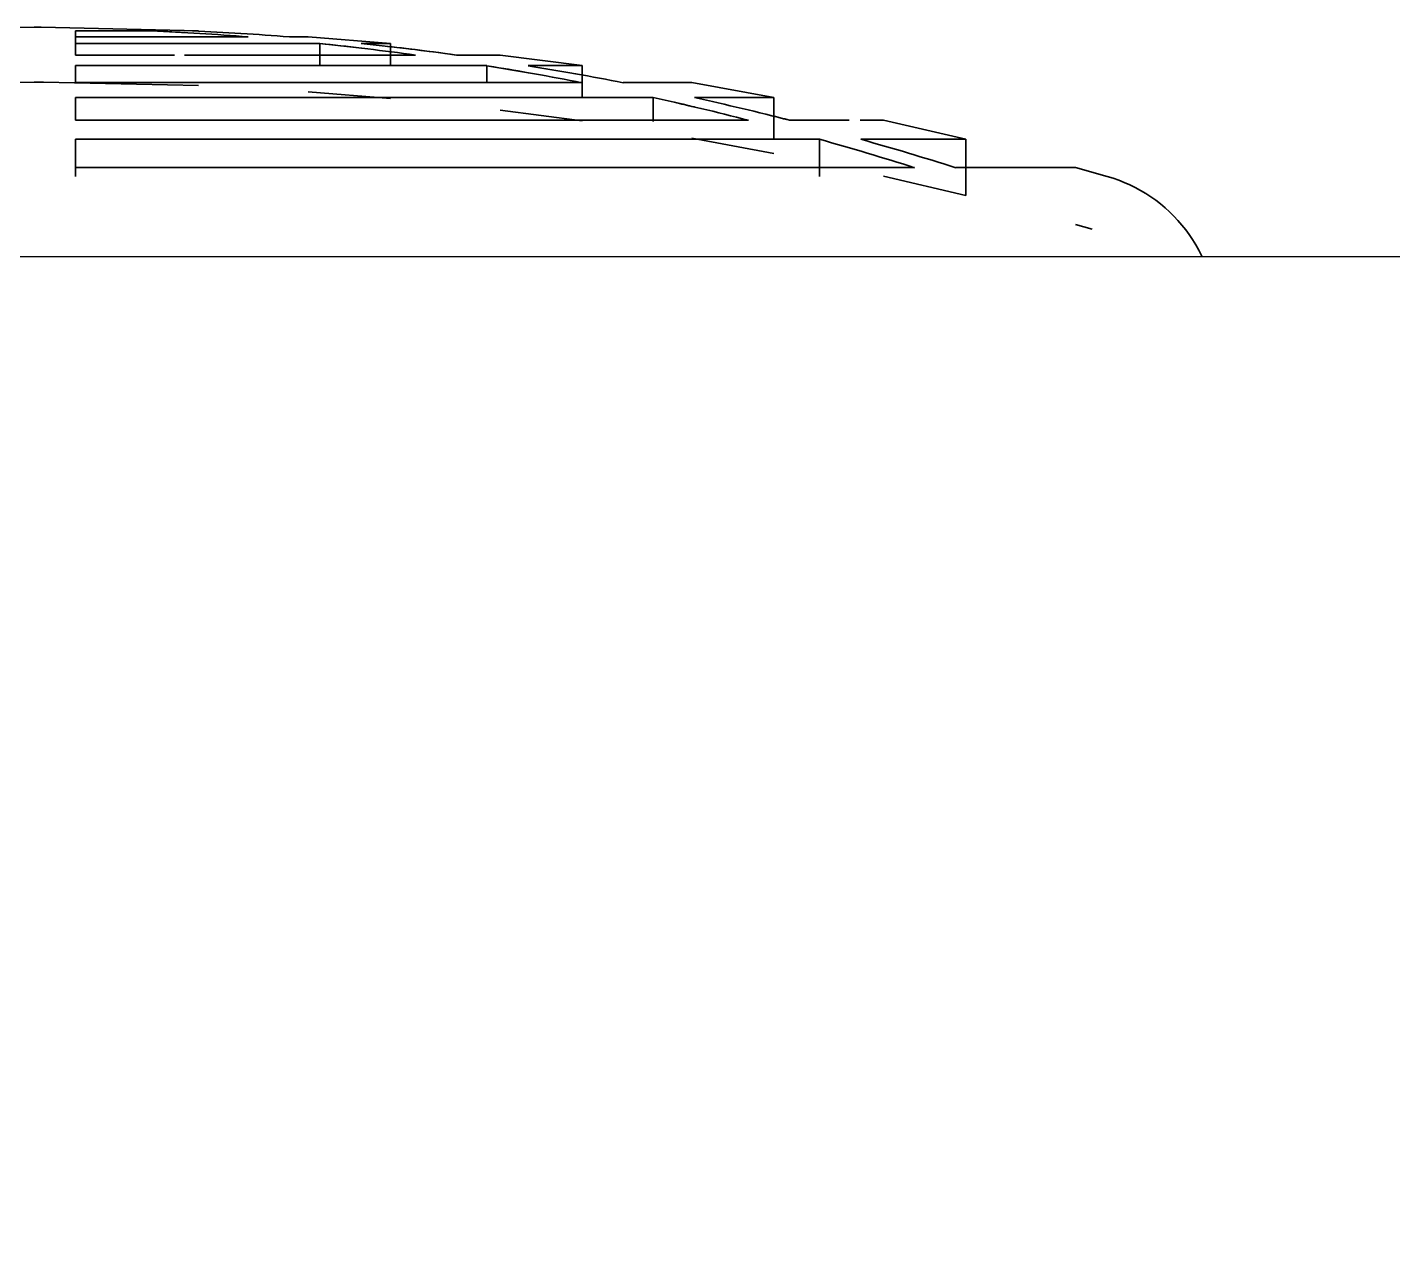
# Model space of a CAD drawing. Header units: millimetres. Extents: x -25371 to 2282244, y -90657 to 147824.
# Drawn here: x 1655029.6 to 1655130, y 2311 to 2399.8 of the extents above; entities that cross this region are included whole.
import ezdxf
from ezdxf.xclip import XClip

# ---------------------------------------------------------------- set-up
doc = ezdxf.new("R2010")
doc.units = ezdxf.units.MM
doc.header["$XCLIPFRAME"] = 0
doc.set_wipeout_variables(frame=1)
for name, color, linetype in [('000 - ESTIMATE_ASPG_MAIN_COLOR_6', 7, 'Continuous'), ('000 - ESTIMATE_ASPG_TEXT_COLOR_1', 7, 'Continuous'), ('000 - ESTIMATE_ASPG_WIPEOUT_', 7, 'Continuous')]:
    doc.layers.add(name, color=color, linetype=linetype)
doc.layers.add('A-GLAZ-CURT', color=7, linetype='Continuous', lineweight=35)
doc.layers.add('P-PIPE', color=7, linetype='Continuous', lineweight=35)
doc.styles.add('_Arial', font='arial.ttf')

# ---------------------------------------------------------------- blocks, each defined once
blk = doc.blocks.new('DPA_CP_Entrance Canopy Lower - Depth 4200-5686501-VS01 - ELEVATION 1')
at = {"layer": 'A-GLAZ-CURT', "color": 7}
for p, q in [((33367.75, 106800), (33367.75, 106950)), ((33367.75, 106950), (33457.75, 106950)), ((33457.75, 106950), (33367.75, 106950)), ((33367.75, 106950), (33367.75, 106800))]:
    blk.add_line(p, q, dxfattribs=at)
blk = doc.blocks.new('DPA_CP_Entrance Canopy Lower - Depth 4200-V89-VS01 - ELEVATION 1')
at = {"layer": 'A-GLAZ-CURT', "color": 7}
for p, q in [((33367.75, 106800), (33367.75, 106950)), ((33367.75, 106950), (33457.75, 106950)), ((33457.75, 106950), (33367.75, 106950)), ((33367.75, 106950), (33367.75, 106800))]:
    blk.add_line(p, q, dxfattribs=at)
blk = doc.blocks.new('DPA_CP_Entrance Canopy Lower - Depth 4200-V90-VS01 - ELEVATION 1')
at = {"layer": 'A-GLAZ-CURT', "color": 7}
for p, q in [((33367.75, 106800), (33367.75, 106950)), ((33367.75, 106950), (33457.75, 106950)), ((33457.75, 106950), (33367.75, 106950)), ((33367.75, 106950), (33367.75, 106800))]:
    blk.add_line(p, q, dxfattribs=at)
blk = doc.blocks.new('DPA_CP_Entrance Canopy Lower - Depth 4200-V91-VS01 - ELEVATION 1')
at = {"layer": 'A-GLAZ-CURT', "color": 7}
for p, q in [((33367.75, 106800), (33367.75, 106950)), ((33367.75, 106950), (33457.75, 106950)), ((33457.75, 106950), (33367.75, 106950)), ((33367.75, 106950), (33367.75, 106800))]:
    blk.add_line(p, q, dxfattribs=at)
blk = doc.blocks.new('DPA_CP_Entrance Canopy Lower - Depth 4200-5686556-VS01 - ELEVATION 1')
at = {"layer": 'A-GLAZ-CURT', "color": 7}
for p, q in [((33367.75, 106904.74), (33367.75, 106950)), ((33367.75, 106950), (33457.75, 106950)), ((33457.75, 106950), (33367.75, 106950)), ((33367.75, 106950), (33367.75, 106800))]:
    blk.add_line(p, q, dxfattribs=at)
blk = doc.blocks.new('ø100 RD_ - ø100 RD_-4180713-VS01 - ELEVATION 1')
at = {"layer": 'P-PIPE', "color": 7}
for p, q in [((33273.93, 106970.49), (33273.93, 106972.28)), ((33273.93, 106972.28), (33279.52, 106972.28)), ((33273.93, 106970.49), (33273.93, 106972.28)), ((33273.93, 106972.28), (33273.93, 106971.83)), ((33279.52, 106972.28), (33273.93, 106972.28)), ((33273.93, 106971.83), (33273.93, 106970.49)), ((33273.93, 106970.49), (33273.93, 106971.83)), ((33273.93, 106971.83), (33286.63, 106971.83)), ((33289.66, 106971.83), (33291.04, 106971.83)), ((33291.04, 106971.83), (33289.66, 106971.83)), ((33297.09, 106971.34), (33291.04, 106971.83)), ((33273.93, 106971.34), (33273.93, 106970.49)), ((33291.91, 106971.34), (33273.93, 106971.34)), ((33273.93, 106970.49), (33281.22, 106970.49)), ((33281.96, 106970.49), (33298.93, 106970.49)), ((33289.76, 106971.34), (33291.91, 106971.34)), ((33291.91, 106969.71), (33291.91, 106971.34)), ((33291.91, 106969.71), (33291.91, 106971.34)), ((33294.94, 106971.34), (33297.09, 106971.34)), ((33297.09, 106971.34), (33294.94, 106971.34)), ((33297.09, 106969.71), (33297.09, 106971.34)), ((33301.96, 106970.49), (33305.15, 106970.49)), ((33305.15, 106970.49), (33301.96, 106970.49)), ((33311.19, 106969.71), (33305.15, 106970.49)), ((33273.93, 106969.71), (33273.93, 106968.46)), ((33273.93, 106968.46), (33273.93, 106969.71)), ((33273.93, 106969.71), (33273.93, 106968.46)), ((33273.93, 106968.46), (33273.93, 106969.71)), ((33273.93, 106968.46), (33273.93, 106969.71)), ((33273.93, 106968.46), (33273.93, 106969.71)), ((33273.93, 106968.46), (33273.93, 106969.71)), ((33273.93, 106968.46), (33273.93, 106969.71)), ((33273.93, 106968.46), (33273.93, 106969.71)), ((33273.93, 106968.46), (33273.93, 106969.71)), ((33273.93, 106969.71), (33273.93, 106968.46)), ((33304.18, 106969.71), (33273.93, 106969.71)), ((33304.18, 106968.43), (33304.18, 106969.71)), ((33307.21, 106969.71), (33311.19, 106969.71)), ((33311.19, 106969.71), (33307.21, 106969.71)), ((33311.19, 106967.37), (33311.19, 106969.71)), ((33273.93, 106968.46), (33311.17, 106968.46)), ((33314.21, 106968.46), (33319.25, 106968.46)), ((33319.25, 106968.46), (33314.21, 106968.46)), ((33325.29, 106967.37), (33319.25, 106968.46)), ((33297.09, 106967.29), (33291.04, 106967.79)), ((33273.93, 106965.7), (33273.93, 106967.37)), ((33273.93, 106965.7), (33273.93, 106967.37)), ((33273.93, 106965.7), (33273.93, 106967.37)), ((33273.93, 106967.37), (33273.93, 106965.7)), ((33316.42, 106967.37), (33273.93, 106967.37)), ((33316.42, 106965.59), (33316.42, 106967.37)), ((33319.45, 106967.37), (33325.29, 106967.37)), ((33325.29, 106967.37), (33319.45, 106967.37)), ((33325.29, 106964.3), (33325.29, 106967.37)), ((33273.93, 106965.7), (33323.41, 106965.7)), ((33311.19, 106965.64), (33305.15, 106966.44)), ((33326.44, 106965.7), (33330.83, 106965.7)), ((33330.83, 106965.7), (33326.44, 106965.7)), ((33333.35, 106965.7), (33331.63, 106965.7)), ((33331.64, 106965.7), (33333.35, 106965.7)), ((33339.4, 106964.3), (33333.35, 106965.7)), ((33273.93, 106961.57), (33273.93, 106964.3)), ((33273.93, 106961.56), (33273.93, 106964.3)), ((33273.93, 106964.3), (33273.93, 106962.21)), ((33328.65, 106964.3), (33273.93, 106964.3)), ((33325.29, 106963.26), (33319.25, 106964.37)), ((33328.65, 106961.56), (33328.65, 106964.3)), ((33339.4, 106964.3), (33331.68, 106964.3)), ((33333.31, 106964.3), (33339.4, 106964.3)), ((33339.4, 106960.15), (33339.4, 106964.3)), ((33273.93, 106963.26), (33273.93, 106961.57)), ((33273.93, 106961.57), (33273.93, 106963.26)), ((33273.93, 106962.21), (33335.63, 106962.21)), ((33339.4, 106960.15), (33333.35, 106961.57)), ((33338.66, 106962.21), (33347.46, 106962.21)), ((33347.46, 106962.21), (33339.15, 106962.21)), ((33349.78, 106961.56), (33347.46, 106962.21)), ((33348.69, 106957.68), (33347.46, 106958.03)), ((33357.68, 106952.88), (33357.61, 106953.2)), ((33331.42, 106926.29), (33328.03, 106948.45)), ((33290.58, 106948.35), (33289.86, 106948.35)), ((33305.13, 106948.35), (33303.72, 106948.35)), ((33318.64, 106948.35), (33316.57, 106948.35)), ((33330.69, 106948.35), (33328.04, 106948.35)), ((33340.94, 106948.35), (33337.78, 106948.35)), ((33349.05, 106948.35), (33345.48, 106948.35)), ((33349.05, 106948.35), (33347.81, 106948.35)), ((33354.79, 106948.35), (33351.69, 106948.35)), ((33353.92, 106948.35), (33352.34, 106948.35)), ((33357.98, 106948.35), (33356.4, 106948.35)), ((33357.98, 106948.35), (33356.4, 106948.35)), ((33334.98, 106903.02), (33331.5, 106925.74)), ((33177.11, 106903.02), (33270.9, 106903.02)), ((33270.9, 106903.02), (33265.27, 106903.02)), ((33265.36, 106903.02), (33270.9, 106903.02)), ((33270.9, 106903.02), (33265.36, 106903.02)), ((33276.44, 106903.02), (33270.9, 106903.02)), ((33270.9, 106903.02), (33276.44, 106903.02)), ((33270.9, 106903.02), (33366.7, 106903.02)), ((33276.53, 106903.02), (33270.9, 106903.02)), ((33276.44, 106903.02), (33281.92, 106903.02)), ((33292.52, 106903.02), (33281.92, 106903.02)), ((33281.92, 106903.02), (33292.52, 106903.02)), ((33292.7, 106903.02), (33282.08, 106903.02)), ((33293.24, 106903.02), (33298.94, 106903.02)), ((33298.94, 106903.02), (33297.53, 106903.02)), ((33297.53, 106903.02), (33298.94, 106903.02)), ((33307.94, 106903.02), (33297.53, 106903.02)), ((33297.53, 106903.02), (33307.94, 106903.02)), ((33298.94, 106903.02), (33297.53, 106903.02)), ((33308.3, 106903.02), (33297.65, 106903.02)), ((33307.94, 106903.02), (33309.35, 106903.02)), ((33309.35, 106903.02), (33314.71, 106903.02)), ((33314.71, 106903.02), (33312.65, 106903.02)), ((33312.65, 106903.02), (33314.71, 106903.02)), ((33322.24, 106903.02), (33312.65, 106903.02)), ((33312.65, 106903.02), (33322.24, 106903.02)), ((33314.71, 106903.02), (33312.65, 106903.02)), ((33322.72, 106903.02), (33313.16, 106903.02)), ((33322.24, 106903.02), (33324.31, 106903.02)), ((33324.31, 106903.02), (33329.14, 106903.02)), ((33329.14, 106903.02), (33326.49, 106903.02)), ((33326.49, 106903.02), (33329.14, 106903.02)), ((33330.84, 106903.02), (33326.49, 106903.02)), ((33326.49, 106903.02), (33330.84, 106903.02)), ((33329.14, 106903.02), (33326.75, 106903.02)), ((33335.56, 106903.02), (33326.76, 106903.02)), ((33334.98, 106903.02), (33331.43, 106903.02)), ((33331.43, 106903.02), (33334.98, 106903.02)), ((33334.98, 106903.02), (33337.63, 106903.02)), ((33337.63, 106903.02), (33341.81, 106903.02)), ((33341.81, 106903.02), (33338.65, 106903.02)), ((33338.65, 106903.02), (33341.81, 106903.02)), ((33345.77, 106903.02), (33338.65, 106903.02)), ((33338.65, 106903.02), (33345.77, 106903.02)), ((33346.52, 106903.02), (33339.47, 106903.02)), ((33341.81, 106903.02), (33339.75, 106903.02)), ((33345.77, 106903.02), (33348.93, 106903.02)), ((33352.32, 106903.02), (33348.75, 106903.02)), ((33348.75, 106903.02), (33352.32, 106903.02)), ((33354.29, 106903.02), (33348.75, 106903.02)), ((33348.75, 106903.02), (33354.29, 106903.02)), ((33352.32, 106903.02), (33348.93, 106903.02)), ((33348.93, 106903.02), (33352.32, 106903.02)), ((33354.79, 106903.02), (33349.24, 106903.02)), ((33354.29, 106903.02), (33357.86, 106903.02)), ((33360.36, 106903.02), (33356.48, 106903.02)), ((33357.86, 106903.02), (33356.48, 106903.02)), ((33356.48, 106903.02), (33360.27, 106903.02)), ((33360.27, 106903.02), (33356.48, 106903.02)), ((33356.48, 106903.02), (33360.27, 106903.02)), ((33361.37, 106903.02), (33357.37, 106903.02)), ((33359.15, 106903.02), (33357.86, 106903.02)), ((33357.86, 106903.02), (33360.36, 106903.02)), ((33360.27, 106903.02), (33364.15, 106903.02)), ((33363.54, 106903.02), (33361.61, 106903.02)), ((33361.61, 106903.02), (33363.54, 106903.02)), ((33365.68, 106903.02), (33361.61, 106903.02)), ((33364.31, 106903.02), (33362.63, 106903.02)), ((33363.54, 106903.02), (33367.6, 106903.02)), ((33363.99, 106903.02), (33365.68, 106903.02)), ((33367.6, 106903.02), (33363.99, 106903.02)), ((33363.99, 106903.02), (33367.75, 106903.02)), ((33367.75, 106903.02), (33363.99, 106903.02)), ((33366.7, 106903.02), (33364.68, 106903.02)), ((33270.9, 106900), (33177.32, 106900)), ((33177.32, 106900), (33270.9, 106900)), ((33270.9, 106900), (33182.9, 106900)), ((33182.9, 106900), (33270.9, 106900)), ((33270.9, 106900), (33367.87, 106900)), ((33367.87, 106900), (33270.9, 106900)), ((33270.9, 106900), (33368.6, 106900)), ((33368.6, 106900), (33270.9, 106900)), ((33270.9, 106900), (33270.9, 106900)), ((33270.9, 106900), (33366.7, 106900)), ((33366.7, 106900), (33270.9, 106900)), ((33270.9, 106900), (33364.48, 106900)), ((33364.48, 106900), (33270.9, 106900)), ((33270.9, 106900), (33270.9, 106900)), ((33270.9, 106894.96), (33368, 106894.96)), ((33368, 106894.96), (33270.9, 106894.96)), ((33270.9, 106894.96), (33270.9, 106894.96)), ((33270.9, 106894.96), (33368.6, 106894.96)), ((33368.6, 106894.96), (33270.9, 106894.96)), ((33270.9, 106894.96), (33270.9, 106894.96)), ((33270.9, 106894.96), (33270.9, 106894.96)), ((33270.9, 106894.96), (33270.9, 106894.96))]:
    blk.add_line(p, q, dxfattribs=at)
at = {"layer": 'P-PIPE', "color": 7, "flags": 128}
for points in [[(33270.9, 106972.53), (33259.34, 106972.3), (33258.81, 106972.28)], [(33282.99, 106972.28), (33271.42, 106972.53), (33270.9, 106972.53)], [(33270.9, 106968.5), (33259.5, 106968.27), (33258.81, 106968.24)], [(33282.99, 106968.24), (33271.59, 106968.5), (33270.9, 106968.5)], [(33349.79, 106961.56), (33350.22, 106961.43), (33350.64, 106961.28), (33351.05, 106961.12), (33351.45, 106960.94), (33351.85, 106960.74), (33352.24, 106960.53), (33352.62, 106960.31), (33352.99, 106960.06), (33353.36, 106959.81), (33353.71, 106959.54), (33354.05, 106959.25), (33354.38, 106958.95), (33354.69, 106958.64), (33354.99, 106958.32), (33355.29, 106957.99), (33355.56, 106957.64), (33355.82, 106957.28), (33356.07, 106956.92), (33356.31, 106956.54), (33356.52, 106956.15), (33356.73, 106955.76), (33356.91, 106955.36), (33357.08, 106954.95), (33357.24, 106954.53), (33357.37, 106954.11), (33357.49, 106953.68), (33357.6, 106953.25), (33357.61, 106953.2)], [(33275.43, 106948.45), (33275.93, 106925.74), (33276.44, 106903.02)], [(33276.44, 106903.02), (33275.93, 106925.74), (33275.43, 106948.45)], [(33281.65, 106948.45), (33281.98, 106925.74), (33282.32, 106903.02)], [(33292.52, 106903.02), (33291.19, 106925.74), (33289.86, 106948.45)], [(33296.6, 106948.45), (33297.77, 106925.74), (33298.94, 106903.02)], [(33307.94, 106903.02), (33305.83, 106925.74), (33303.71, 106948.45)], [(33310.77, 106948.45), (33312.74, 106925.74), (33314.71, 106903.02)], [(33322.24, 106903.02), (33319.4, 106925.74), (33316.56, 106948.45)], [(33323.74, 106948.45), (33326.44, 106925.74), (33329.14, 106903.02)], [(33335.09, 106948.45), (33338.45, 106925.74), (33341.81, 106903.02)], [(33345.77, 106903.02), (33341.77, 106925.74), (33337.76, 106948.45)], [(33344.5, 106948.45), (33348.41, 106925.74), (33352.32, 106903.02)], [(33354.29, 106903.02), (33349.87, 106925.74), (33345.46, 106948.45)], [(33351.67, 106948.45), (33356.01, 106925.74), (33360.36, 106903.02)], [(33356.38, 106948.45), (33361.03, 106925.74), (33365.68, 106903.02)], [(33358.5, 106948.45), (33363.31, 106925.74), (33367.75, 106904.74)], [(33275.43, 106948.35), (33275.93, 106925.69), (33276.44, 106903.02)], [(33276.44, 106903.02), (33275.93, 106925.69), (33275.43, 106948.35)], [(33282.32, 106903.02), (33281.99, 106925.69), (33281.65, 106948.35)], [(33289.86, 106948.35), (33291.19, 106925.69), (33292.52, 106903.02)], [(33293.24, 106903.02), (33291.91, 106925.69), (33290.58, 106948.35)], [(33298.94, 106903.02), (33297.77, 106925.69), (33296.61, 106948.35)], [(33303.72, 106948.35), (33305.83, 106925.69), (33307.94, 106903.02)], [(33309.35, 106903.02), (33307.24, 106925.69), (33305.13, 106948.35)], [(33314.71, 106903.02), (33312.75, 106925.69), (33310.78, 106948.35)], [(33316.57, 106948.35), (33319.41, 106925.69), (33322.24, 106903.02)], [(33324.31, 106903.02), (33321.47, 106925.69), (33318.64, 106948.35)], [(33329.14, 106903.02), (33326.45, 106925.69), (33323.75, 106948.35)], [(33328.04, 106948.35), (33331.51, 106925.69), (33334.98, 106903.02)], [(33337.63, 106903.02), (33334.16, 106925.69), (33330.69, 106948.35)], [(33341.81, 106903.02), (33338.46, 106925.69), (33335.11, 106948.35)], [(33337.78, 106948.35), (33341.77, 106925.69), (33345.77, 106903.02)], [(33348.93, 106903.02), (33344.93, 106925.69), (33340.94, 106948.35)], [(33352.32, 106903.02), (33348.42, 106925.69), (33344.52, 106948.35)], [(33345.48, 106948.35), (33349.88, 106925.69), (33354.29, 106903.02)], [(33357.86, 106903.02), (33353.46, 106925.69), (33349.05, 106948.35)], [(33364.15, 106903.02), (33359.47, 106925.69), (33354.79, 106948.35)], [(33367.6, 106903.02), (33362.79, 106925.69), (33357.98, 106948.35)], [(33367.75, 106904.74), (33363.32, 106925.69), (33358.52, 106948.35)]]:
    blk.add_lwpolyline(points, dxfattribs=at)
at = {"layer": 'P-PIPE', "color": 7}
for centre, start_param, end_param in [((33269.38, 106683.42), 6.233073, 6.242695), ((33269.38, 106683.42), 6.214233, 6.242695), ((33272.41, 106683.42), 6.214233, 6.242695), ((33272.41, 106683.42), 6.214233, 6.242695), ((33269.38, 106683.42), 6.180914, 6.193074), ((33269.38, 106683.42), 6.164901, 6.193074), ((33272.41, 106683.42), 6.164901, 6.193074), ((33272.41, 106683.42), 6.164901, 6.186634), ((33269.38, 106683.42), 6.115472, 6.143748), ((33269.38, 106683.42), 6.131514, 6.143095), ((33272.41, 106683.42), 6.115472, 6.143748), ((33272.41, 106683.42), 6.115472, 6.12961), ((33269.38, 106683.42), 6.065689, 6.094191), ((33269.38, 106683.42), 6.081851, 6.087863), ((33272.41, 106683.42), 6.065689, 6.094191), ((33272.41, 106683.42), 6.065689, 6.071327), ((33269.38, 106683.42), 6.01538, 6.044202), ((33272.41, 106683.42), 6.01538, 6.044202)]:
    blk.add_ellipse(centre, major_axis=(0, 289.09), ratio=0.866025, start_param=start_param, end_param=end_param, dxfattribs=at)
for points, knots in [([(33270.9, 106952.89), (33270.22, 106952.89), (33268.87, 106952.58), (33267.39, 106951.41), (33266.56, 106949.94), (33266.38, 106948.95), (33266.37, 106948.45)], [0, 0, 0, 0, 0.285714, 0.571429, 0.785714, 1, 1, 1, 1]), ([(33275.43, 106948.35), (33275.43, 106948.69), (33275.36, 106949.36), (33274.91, 106950.64), (33273.95, 106951.87), (33272.44, 106952.71), (33271.41, 106952.89), (33270.9, 106952.89)], [0, 0, 0, 0, 0.142857, 0.285714, 0.571429, 0.785714, 1, 1, 1, 1]), ([(33271.9, 106952.77), (33272.23, 106952.7), (33273.19, 106952.37), (33274, 106951.73), (33274.42, 106951.21)], [0.1428571, 0.1428571, 0.1428571, 0.1428571, 0.2857143, 0.5714286, 0.5714286, 0.5714286, 0.5714286]), ([(33290.58, 106948.35), (33290.56, 106948.87), (33290.35, 106949.91), (33289.53, 106951.29), (33288.31, 106952.33), (33286.81, 106952.9), (33285.22, 106952.92), (33283.5, 106952.29), (33282.02, 106950.78), (33281.63, 106949.23), (33281.65, 106948.45)], [0, 0, 0, 0, 0.111111, 0.222222, 0.333333, 0.444444, 0.555556, 0.666667, 0.833333, 1, 1, 1, 1]), ([(33286.91, 106952.78), (33287.35, 106952.69), (33288.28, 106952.34), (33289.05, 106951.71), (33289.4, 106951.31)], [0.5711045, 0.5711045, 0.5711045, 0.5711045, 0.6666667, 0.7777778, 0.7777778, 0.7777778, 0.7777778]), ([(33305.13, 106948.35), (33305.09, 106948.87), (33304.85, 106949.91), (33304.03, 106951.29), (33302.83, 106952.33), (33301.38, 106952.9), (33299.87, 106952.92), (33298.24, 106952.29), (33296.87, 106950.78), (33296.56, 106949.23), (33296.6, 106948.45)], [0, 0, 0, 0, 0.111111, 0.222222, 0.333333, 0.444444, 0.555556, 0.666667, 0.833333, 1, 1, 1, 1]), ([(33318.64, 106948.35), (33318.58, 106948.87), (33318.32, 106949.91), (33317.52, 106951.29), (33316.38, 106952.33), (33315.03, 106952.9), (33313.63, 106952.92), (33312.15, 106952.29), (33310.94, 106950.78), (33310.7, 106949.23), (33310.77, 106948.45)], [0, 0, 0, 0, 0.111111, 0.222222, 0.333333, 0.444444, 0.555556, 0.666667, 0.833333, 1, 1, 1, 1]), ([(33330.69, 106948.35), (33330.62, 106948.87), (33330.35, 106949.91), (33329.59, 106951.29), (33328.54, 106952.33), (33327.33, 106952.9), (33326.1, 106952.92), (33324.8, 106952.29), (33323.79, 106950.78), (33323.64, 106949.23), (33323.74, 106948.45)], [0, 0, 0, 0, 0.111111, 0.222222, 0.333333, 0.444444, 0.555556, 0.666667, 0.833333, 1, 1, 1, 1]), ([(33340.94, 106948.35), (33340.85, 106948.87), (33340.58, 106949.91), (33339.88, 106951.29), (33338.96, 106952.33), (33337.92, 106952.9), (33336.89, 106952.92), (33335.82, 106952.29), (33335.03, 106950.78), (33334.97, 106949.23), (33335.09, 106948.45)], [0, 0, 0, 0, 0.111111, 0.222222, 0.333333, 0.444444, 0.555556, 0.666667, 0.833333, 1, 1, 1, 1]), ([(33349.05, 106948.35), (33348.95, 106948.87), (33348.68, 106949.91), (33348.07, 106951.29), (33347.31, 106952.33), (33346.48, 106952.9), (33345.67, 106952.92), (33344.87, 106952.29), (33344.32, 106950.78), (33344.36, 106949.23), (33344.5, 106948.45)], [0, 0, 0, 0, 0.111111, 0.222222, 0.333333, 0.444444, 0.555556, 0.666667, 0.833333, 1, 1, 1, 1]), ([(33354.79, 106948.35), (33354.68, 106948.87), (33354.43, 106949.91), (33353.92, 106951.29), (33353.33, 106952.33), (33352.73, 106952.9), (33352.18, 106952.92), (33351.67, 106952.29), (33351.39, 106950.78), (33351.51, 106949.23), (33351.67, 106948.45)], [0, 0, 0, 0, 0.111111, 0.222222, 0.333333, 0.444444, 0.555556, 0.666667, 0.833333, 1, 1, 1, 1]), ([(33352.44, 106952.89), (33352.53, 106952.89), (33352.8, 106952.82), (33353.09, 106952.56), (33353.29, 106952.3)], [0.5036602, 0.5036602, 0.5036602, 0.5036602, 0.5555556, 0.6666667, 0.6666667, 0.6666667, 0.6666667]), ([(33357.98, 106948.35), (33357.87, 106948.87), (33357.63, 106949.91), (33357.24, 106951.29), (33356.86, 106952.33), (33356.5, 106952.9), (33356.22, 106952.92), (33356.01, 106952.29), (33356, 106950.78), (33356.22, 106949.23), (33356.38, 106948.45)], [0, 0, 0, 0, 0.111111, 0.222222, 0.333333, 0.444444, 0.555556, 0.666667, 0.833333, 1, 1, 1, 1]), ([(33358.52, 106948.35), (33358.41, 106948.87), (33358.2, 106949.91), (33357.94, 106951.29), (33357.77, 106952.33), (33357.69, 106952.81), (33357.68, 106952.89), (33357.68, 106952.89)], [0, 0, 0, 0, 0.1111111, 0.2222222, 0.3333333, 0.4444444, 0.503621, 0.503621, 0.503621, 0.503621]), ([(33357.68, 106952.89), (33357.68, 106952.89), (33357.69, 106952.82), (33357.77, 106952.29), (33358.03, 106950.78), (33358.33, 106949.23), (33358.5, 106948.45)], [0.5036602, 0.5036602, 0.5036602, 0.5036602, 0.5555556, 0.6666667, 0.8333333, 1, 1, 1, 1]), ([(33287.35, 106952.36), (33287.93, 106952.05), (33288.84, 106951.29), (33289.65, 106949.82), (33289.84, 106948.84), (33289.86, 106948.35)], [0, 0, 0, 0, 0.4, 0.7, 1, 1, 1, 1]), ([(33289.86, 106948.45), (33289.84, 106948.77), (33289.73, 106949.41), (33289.27, 106950.62), (33288.45, 106951.66), (33287.64, 106952.21), (33287.35, 106952.36)], [0, 0, 0, 0, 0.2, 0.4, 0.8, 1, 1, 1, 1]), ([(33301.19, 106952.36), (33301.75, 106952.05), (33302.64, 106951.29), (33303.46, 106949.82), (33303.68, 106948.84), (33303.72, 106948.35)], [0, 0, 0, 0, 0.4, 0.7, 1, 1, 1, 1]), ([(33303.71, 106948.45), (33303.68, 106948.77), (33303.56, 106949.41), (33303.08, 106950.62), (33302.26, 106951.66), (33301.46, 106952.21), (33301.19, 106952.36)], [0, 0, 0, 0, 0.2, 0.4, 0.8, 1, 1, 1, 1]), ([(33314.1, 106952.36), (33314.63, 106952.05), (33315.48, 106951.29), (33316.28, 106949.82), (33316.52, 106948.84), (33316.57, 106948.35)], [0, 0, 0, 0, 0.4, 0.7, 1, 1, 1, 1]), ([(33316.56, 106948.45), (33316.52, 106948.77), (33316.39, 106949.41), (33315.9, 106950.62), (33315.11, 106951.66), (33314.36, 106952.21), (33314.1, 106952.36)], [0, 0, 0, 0, 0.2, 0.4, 0.8, 1, 1, 1, 1]), ([(33339.79, 106951.31), (33339.92, 106951.11), (33340.44, 106950.26), (33340.78, 106949.23), (33340.92, 106948.45)], [0.7777778, 0.7777778, 0.7777778, 0.7777778, 0.8333333, 1, 1, 1, 1]), ([(33274.96, 106950.37), (33275.03, 106950.22), (33275.29, 106949.61), (33275.42, 106948.95), (33275.43, 106948.45)], [0.7142857, 0.7142857, 0.7142857, 0.7142857, 0.7857143, 1, 1, 1, 1]), ([(33275.01, 106950.25), (33275.08, 106950.1), (33275.32, 106949.49), (33275.43, 106948.84), (33275.43, 106948.35)], [0.6, 0.6, 0.6, 0.6, 0.7, 1, 1, 1, 1]), ([(33337.22, 106950.25), (33337.28, 106950.1), (33337.53, 106949.49), (33337.69, 106948.84), (33337.78, 106948.35)], [0.6, 0.6, 0.6, 0.6, 0.7, 1, 1, 1, 1]), ([(33344.94, 106950.25), (33345, 106950.1), (33345.22, 106949.49), (33345.39, 106948.84), (33345.48, 106948.35)], [0.6, 0.6, 0.6, 0.6, 0.7, 1, 1, 1, 1]), ([(33347.59, 106950.25), (33347.6, 106950.1), (33347.62, 106949.49), (33347.71, 106948.84), (33347.81, 106948.35)], [0.6, 0.6, 0.6, 0.6, 0.7, 1, 1, 1, 1]), ([(33353.47, 106950.25), (33353.51, 106950.1), (33353.66, 106949.49), (33353.81, 106948.84), (33353.92, 106948.35)], [0.6, 0.6, 0.6, 0.6, 0.7, 1, 1, 1, 1])]:
    blk.add_open_spline(points, degree=3, knots=knots, dxfattribs=at)
for points in [[(33268.78, 106952.36), (33269.1, 106952.53), (33269.79, 106952.8), (33270.53, 106952.89), (33270.9, 106952.89)], [(33270.9, 106952.89), (33270.53, 106952.89), (33269.8, 106952.8), (33269.11, 106952.53), (33268.78, 106952.36)], [(33270.9, 106952.89), (33271.26, 106952.89), (33272, 106952.8), (33272.69, 106952.53), (33273.01, 106952.36)], [(33273.01, 106952.36), (33272.69, 106952.53), (33272, 106952.8), (33271.27, 106952.89), (33270.9, 106952.89)], [(33281.65, 106948.35), (33281.63, 106948.87), (33281.77, 106949.91), (33282.49, 106951.29), (33283.66, 106952.33), (33284.63, 106952.71), (33285.14, 106952.81)], [(33283.18, 106952.36), (33283.49, 106952.53), (33284.17, 106952.8), (33284.88, 106952.89), (33285.25, 106952.89)], [(33285.25, 106952.89), (33284.89, 106952.89), (33284.17, 106952.8), (33283.49, 106952.53), (33283.18, 106952.36)], [(33285.25, 106952.89), (33285.61, 106952.89), (33286.34, 106952.8), (33287.03, 106952.53), (33287.35, 106952.36)], [(33287.35, 106952.36), (33287.03, 106952.53), (33286.34, 106952.8), (33285.61, 106952.89), (33285.25, 106952.89)], [(33298.15, 106952.75), (33298.47, 106952.84), (33298.82, 106952.89), (33299.16, 106952.89)], [(33299.16, 106952.89), (33298.82, 106952.89), (33298.48, 106952.84), (33298.15, 106952.75)], [(33298.44, 106952.25), (33298.85, 106952.52), (33299.31, 106952.71), (33299.79, 106952.81)], [(33299.16, 106952.89), (33299.51, 106952.89), (33300.21, 106952.8), (33300.87, 106952.53), (33301.19, 106952.36)], [(33301.19, 106952.36), (33300.87, 106952.53), (33300.21, 106952.8), (33299.51, 106952.89), (33299.16, 106952.89)], [(33301.27, 106952.83), (33301.77, 106952.74), (33302.25, 106952.56), (33302.7, 106952.3)], [(33310.44, 106952.36), (33310.7, 106952.53), (33311.27, 106952.8), (33311.9, 106952.89), (33312.22, 106952.89)], [(33312.22, 106952.89), (33311.9, 106952.89), (33311.27, 106952.8), (33310.7, 106952.53), (33310.44, 106952.36)], [(33312.22, 106952.89), (33312.53, 106952.89), (33313.18, 106952.8), (33313.81, 106952.53), (33314.1, 106952.36)], [(33314.1, 106952.36), (33313.81, 106952.53), (33313.18, 106952.8), (33312.53, 106952.89), (33312.22, 106952.89)], [(33312.34, 106952.25), (33312.71, 106952.52), (33313.12, 106952.71), (33313.57, 106952.81)], [(33314.93, 106952.83), (33315.39, 106952.74), (33315.84, 106952.56), (33316.26, 106952.3)], [(33322.46, 106952.36), (33322.69, 106952.53), (33323.19, 106952.8), (33323.73, 106952.89), (33324.02, 106952.89)], [(33324.02, 106952.89), (33323.73, 106952.89), (33323.19, 106952.8), (33322.69, 106952.53), (33322.46, 106952.36)], [(33324.02, 106952.89), (33324.3, 106952.89), (33324.88, 106952.8), (33325.44, 106952.53), (33325.7, 106952.36)], [(33325.7, 106952.36), (33325.44, 106952.53), (33324.88, 106952.8), (33324.3, 106952.89), (33324.02, 106952.89)], [(33324.97, 106952.25), (33325.29, 106952.52), (33325.65, 106952.71), (33326.04, 106952.81)], [(33327.25, 106952.83), (33327.66, 106952.74), (33328.06, 106952.56), (33328.44, 106952.3)], [(33334.2, 106952.89), (33334.44, 106952.89), (33334.93, 106952.8), (33335.41, 106952.53), (33335.64, 106952.36)], [(33335.64, 106952.36), (33335.41, 106952.53), (33334.93, 106952.8), (33334.44, 106952.89), (33334.2, 106952.89)], [(33335.97, 106952.25), (33336.22, 106952.52), (33336.52, 106952.71), (33336.84, 106952.81)], [(33337.85, 106952.83), (33338.2, 106952.74), (33338.55, 106952.56), (33338.88, 106952.3)], [(33343.04, 106952.75), (33343.23, 106952.66), (33343.42, 106952.53), (33343.61, 106952.36)], [(33343.61, 106952.36), (33343.42, 106952.53), (33343.23, 106952.66), (33343.04, 106952.75)], [(33344.98, 106952.25), (33345.17, 106952.52), (33345.39, 106952.71), (33345.64, 106952.81)], [(33346.43, 106952.83), (33346.7, 106952.74), (33346.98, 106952.56), (33347.24, 106952.3)], [(33351.75, 106952.25), (33351.86, 106952.52), (33352, 106952.71), (33352.17, 106952.81)], [(33352.28, 106952.89), (33352.22, 106952.89), (33352.11, 106952.8), (33352.04, 106952.53), (33352.02, 106952.36)], [(33352.02, 106952.36), (33352.04, 106952.53), (33352.11, 106952.8), (33352.22, 106952.89), (33352.28, 106952.89)], [(33352.75, 106952.36), (33352.66, 106952.53), (33352.5, 106952.8), (33352.34, 106952.89), (33352.28, 106952.89)], [(33352.28, 106952.89), (33352.34, 106952.89), (33352.5, 106952.8), (33352.66, 106952.53), (33352.75, 106952.36)], [(33353.64, 106952.36), (33353.61, 106952.53), (33353.56, 106952.8), (33353.54, 106952.89), (33353.54, 106952.89)], [(33353.54, 106952.89), (33353.54, 106952.89), (33353.56, 106952.8), (33353.61, 106952.53), (33353.64, 106952.36)], [(33356.06, 106952.25), (33356.09, 106952.52), (33356.21, 106952.9), (33356.48, 106952.92), (33356.71, 106952.56), (33356.84, 106952.3)], [(33273.01, 106952.36), (33273.6, 106952.05), (33274.11, 106951.61), (33274.51, 106951.09)], [(33274.49, 106951.12), (33274.29, 106951.38), (33273.84, 106951.85), (33273.3, 106952.21), (33273.01, 106952.36)], [(33283.18, 106952.36), (33282.61, 106952.05), (33282.12, 106951.61), (33281.75, 106951.09)], [(33281.77, 106951.12), (33281.95, 106951.38), (33282.38, 106951.85), (33282.9, 106952.21), (33283.18, 106952.36)], [(33296.47, 106951.81), (33296.25, 106951.59), (33296.05, 106951.35), (33295.88, 106951.09)], [(33295.9, 106951.12), (33296.07, 106951.38), (33296.26, 106951.61), (33296.48, 106951.82)], [(33325.7, 106952.36), (33326.19, 106952.05), (33326.63, 106951.61), (33326.99, 106951.09)], [(33326.97, 106951.12), (33326.79, 106951.38), (33326.39, 106951.85), (33325.94, 106952.21), (33325.7, 106952.36)], [(33335.64, 106952.36), (33336.06, 106952.05), (33336.44, 106951.61), (33336.77, 106951.09)], [(33336.75, 106951.12), (33336.59, 106951.38), (33336.24, 106951.85), (33335.85, 106952.21), (33335.64, 106952.36)], [(33343.61, 106952.36), (33343.95, 106952.05), (33344.27, 106951.61), (33344.55, 106951.09)], [(33344.53, 106951.12), (33344.4, 106951.38), (33344.1, 106951.85), (33343.78, 106952.21), (33343.61, 106952.36)], [(33353.73, 106951.82), (33353.7, 106952.03), (33353.67, 106952.21), (33353.64, 106952.36)], [(33353.64, 106952.36), (33353.67, 106952.21), (33353.7, 106952.02), (33353.73, 106951.81)], [(33335.11, 106948.35), (33335.02, 106948.87), (33334.98, 106949.91), (33335.18, 106950.83), (33335.34, 106951.23)], [(33340.93, 106948.45), (33340.87, 106948.77), (33340.8, 106949.41), (33340.8, 106950.32), (33340.89, 106950.87), (33340.95, 106951.12)], [(33340.94, 106951.09), (33340.85, 106950.7), (33340.76, 106949.82), (33340.85, 106948.84), (33340.94, 106948.35)], [(33344.52, 106948.35), (33344.42, 106948.87), (33344.33, 106949.91), (33344.44, 106950.83), (33344.54, 106951.23)], [(33347.79, 106948.45), (33347.73, 106948.77), (33347.64, 106949.41), (33347.58, 106950.32), (33347.6, 106950.87), (33347.62, 106951.12)], [(33275.43, 106948.45), (33275.42, 106948.77), (33275.34, 106949.41), (33275.13, 106950.01), (33274.99, 106950.3)], [(33296.61, 106948.35), (33296.57, 106948.79), (33296.6, 106949.24), (33296.7, 106949.66)], [(33310.78, 106948.35), (33310.73, 106948.87), (33310.75, 106949.39), (33310.86, 106949.88)], [(33323.75, 106948.35), (33323.68, 106948.87), (33323.68, 106949.39), (33323.75, 106949.88)], [(33328.03, 106948.45), (33327.98, 106948.77), (33327.91, 106949.09), (33327.81, 106949.4)], [(33337.76, 106948.45), (33337.7, 106948.77), (33337.55, 106949.41), (33337.32, 106950.01), (33337.19, 106950.3)], [(33345.46, 106948.45), (33345.4, 106948.77), (33345.24, 106949.41), (33345.03, 106950.01), (33344.92, 106950.3)], [(33348.73, 106949.64), (33348.85, 106949.25), (33348.95, 106948.85), (33349.03, 106948.45)], [(33353.89, 106948.45), (33353.83, 106948.77), (33353.68, 106949.41), (33353.53, 106950.01), (33353.45, 106950.3)], [(33354.38, 106948.45), (33354.31, 106948.77), (33354.24, 106949.09), (33354.18, 106949.4)], [(33357.6, 106949.97), (33357.72, 106949.49), (33357.84, 106948.97), (33357.96, 106948.45)], [(33327.83, 106949.32), (33327.93, 106949), (33328, 106948.68), (33328.04, 106948.35)], [(33354.2, 106949.32), (33354.26, 106949), (33354.33, 106948.68), (33354.4, 106948.35)]]:
    blk.add_open_spline(points, degree=3, dxfattribs=at)
blk = doc.blocks.new('C-1-VS01_REV00_20260615-155217_ELEVATION_1_EX')
at = {"layer": 'A-GLAZ-CURT', "color": 7}
for name in ['DPA_CP_Entrance Canopy Lower - Depth 4200-5686501-VS01 - ELEVATION 1', 'DPA_CP_Entrance Canopy Lower - Depth 4200-V89-VS01 - ELEVATION 1', 'DPA_CP_Entrance Canopy Lower - Depth 4200-V89-VS01 - ELEVATION 1', 'DPA_CP_Entrance Canopy Lower - Depth 4200-V90-VS01 - ELEVATION 1', 'DPA_CP_Entrance Canopy Lower - Depth 4200-V91-VS01 - ELEVATION 1', 'DPA_CP_Entrance Canopy Lower - Depth 4200-V91-VS01 - ELEVATION 1', 'DPA_CP_Entrance Canopy Lower - Depth 4200-5686556-VS01 - ELEVATION 1']:
    blk.add_blockref(name, (-23858.22, 0), dxfattribs=at)
at = {"layer": 'P-PIPE', "color": 7}
blk.add_blockref('ø100 RD_ - ø100 RD_-4180713-VS01 - ELEVATION 1', (-23858.22, 0), dxfattribs=at)
blk = doc.blocks.new('A$Cd3cf6656')
at = {"color": 7}
blk.add_wipeout([(-964.67, -457.38), (1855.65, -457.38), (1855.65, 457.38), (-964.67, 457.38)], dxfattribs=at).dxf.layer = '000 - ESTIMATE_ASPG_WIPEOUT_'
at = {"layer": '000 - ESTIMATE_ASPG_MAIN_COLOR_6', "color": 7}
blk.add_lwpolyline([(-964.67, -457.38), (1855.65, -457.38), (1855.65, 507.38), (-964.67, 507.38)], close=True, dxfattribs=at)
at = {"layer": '000 - ESTIMATE_ASPG_TEXT_COLOR_1', "color": 7, "style": '_Arial'}
for tag, p in [('LV_TYPE_VAL', (138.05, 356.5)), ('LV_SIN-H_VAL', (138.05, 206.5)), ('LV_DOU-H_VAL', (138.05, 56.5)), ('V-TRIM_VAL', (138.05, -93.5)), ('FRAME_VAL', (138.05, -243.5)), ('FRAME_SET', (138.05, -393.5))]:
    blk.add_attdef(tag, p, '', height=100, dxfattribs=at)

msp = doc.modelspace()

# ---------------------------------------------------------------- block references
at = {"color": 7}
ref = msp.add_blockref('C-1-VS01_REV00_20260615-155217_ELEVATION_1_EX', (1645617.451, -104572.744), dxfattribs=at)
XClip(ref).set_block_clipping_path([(-6272.2217516778, 96602.3760666824), (23581.2110439332, 113561.2238857835)])

# ---------------------------------------------------------------- next in the draw order: block references
at = {"color": 7, "rotation": 90}
msp.add_blockref('A$Cd3cf6656', (1654778.451, 527.256), dxfattribs=at)

doc.saveas('drawing.dxf')
